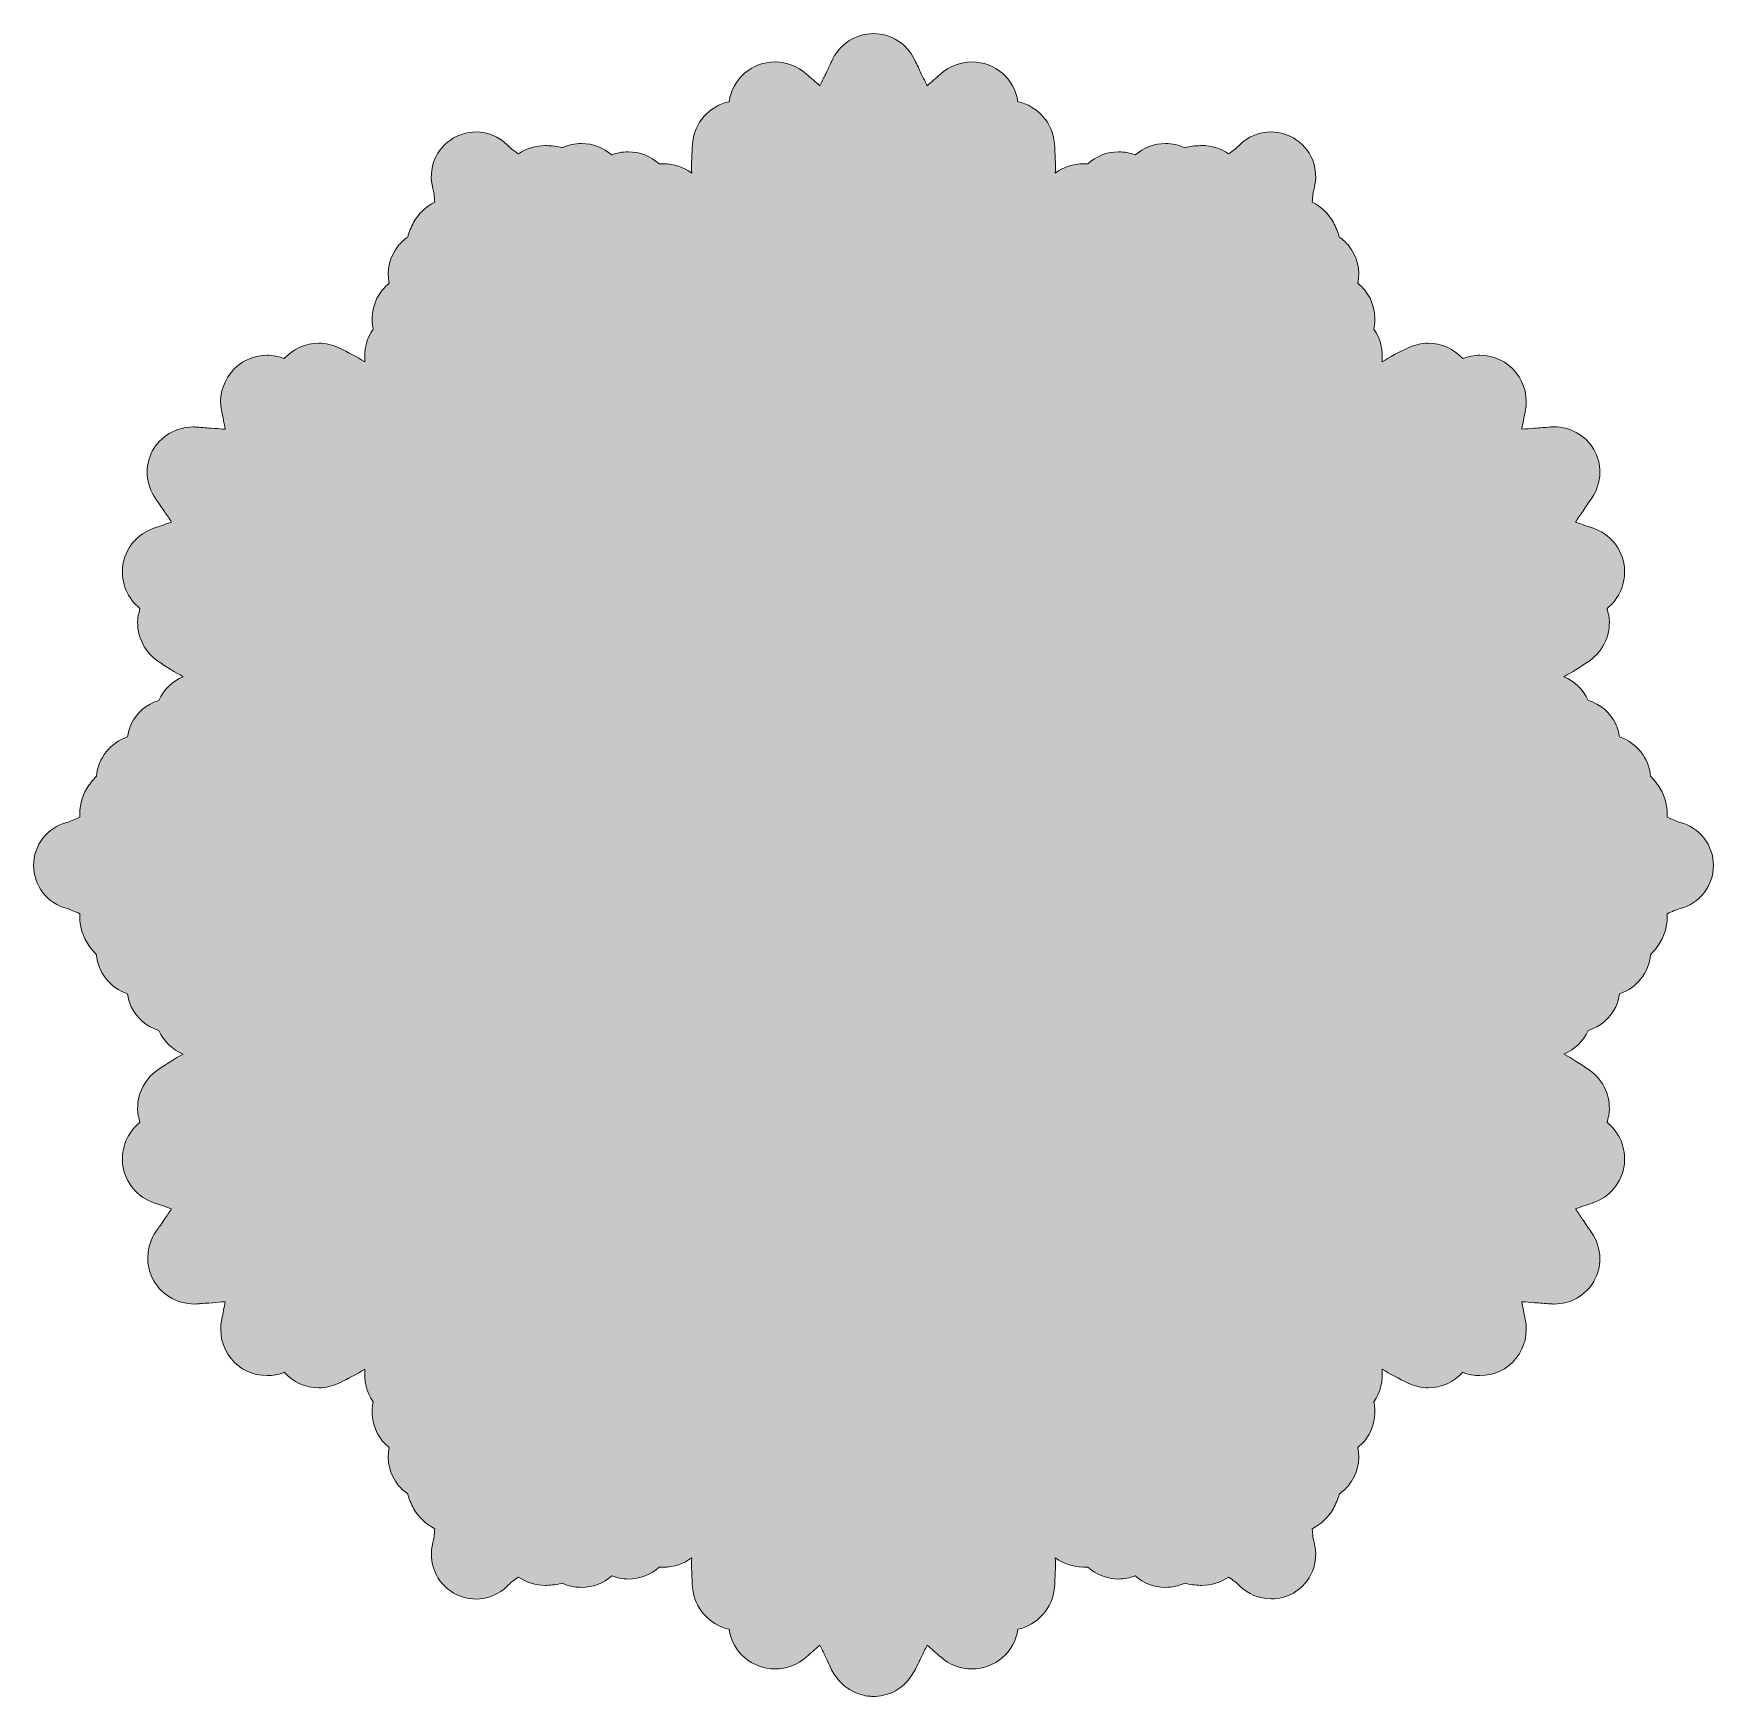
# Model space of a CAD drawing. Header units: inches. Extents: x -4 to 3121, y -2839 to 0.
# Drawn here: x 1058 to 2068, y -1009 to -11 of the extents above; entities that cross this region are included whole.
import ezdxf

# ---------------------------------------------------------------- set-up
doc = ezdxf.new("R2010")
doc.units = ezdxf.units.IN
doc.header["$MEASUREMENT"] = 0
doc.layers.add('8', color=7, linetype='Continuous')

msp = doc.modelspace()

# ---------------------------------------------------------------- hatches: boundary and pattern name
at = {"layer": '8', "true_color": 0x086a00}
h = msp.add_hatch(color=96, dxfattribs=at)
h.dxf.hatch_style = 2
edge = h.paths.add_edge_path()
edge.add_spline(control_points=[(2067.6, -510.3), (2067.6, -522.4), (2059.4, -533.1), (2047.6, -536.2), (2045.5, -536.7), (2042.7, -537.9), (2039.8, -539.3), (2040.2, -545.3), (2038.8, -551.3), (2035.7, -556.4), (2034, -559.1), (2032.1, -561.6), (2029.8, -563.9), (2028.9, -574.7), (2021.7, -583.9), (2011.2, -587.4), (2010.8, -590.1), (2010.1, -592.7), (2008.9, -595.1), (2005.6, -602), (1999.6, -607.2), (1992.4, -609.5), (1989.4, -615.9), (1984.2, -620.9), (1977.8, -623.6), (1982.7, -626.3), (1987.7, -629.4), (1993, -633.1), (2001.9, -639.1), (2006.5, -649.9), (2004.7, -660.6), (2004.4, -661.9), (2004.1, -663.3), (2003.7, -664.6), (2011.2, -670.5), (2015.2, -680.1), (2014.1, -689.7), (2012.8, -700.5), (2005.3, -709.7), (1994.9, -713), (1994.9, -713), (1994.9, -713.1), (1994.9, -713.1), (1991.5, -714.1), (1988.1, -715.3), (1984.7, -716.6), (1986.2, -718.7), (1987.6, -720.8), (1989, -722.9), (1989, -722.9), (1989.2, -723.2), (1989.2, -723.2), (1991, -725.8), (1992.6, -728.3), (1994.4, -730.7), (1997.6, -735.3), (1999.3, -740.7), (1999.4, -746.3), (1999.4, -751.1), (1998.2, -755.8), (1995.8, -760), (1995.8, -760), (1995.7, -760.2), (1995.7, -760.2), (1993.3, -764.4), (1989.8, -767.8), (1985.6, -770.2), (1981.4, -772.5), (1976.7, -773.7), (1972, -773.7), (1971.2, -773.7), (1970.3, -773.7), (1969.6, -773.6), (1966.5, -773.4), (1963.3, -773.1), (1960.2, -772.9), (1957.7, -772.7), (1955.1, -772.5), (1952.5, -772.3), (1953.1, -775.9), (1953.8, -779.4), (1954.5, -782.8), (1954.6, -782.8), (1954.6, -782.9), (1954.6, -782.9), (1956.3, -791.3), (1954.3, -799.8), (1949, -806.4), (1943.7, -813), (1935.8, -816.7), (1927.3, -816.7), (1923.8, -816.7), (1920.3, -816.1), (1917, -814.7), (1911.7, -820.6), (1904.2, -824), (1896.3, -824), (1892.2, -824), (1888, -823), (1884.3, -821.3), (1878.5, -818.5), (1873.3, -815.7), (1868.5, -812.8), (1869.3, -819.7), (1867.6, -826.7), (1863.6, -832.4), (1865, -838.6), (1864.2, -845.2), (1861.3, -850.9), (1859.5, -854.4), (1857, -857.5), (1853.9, -859.9), (1855.6, -867.9), (1853.6, -876.1), (1848.5, -882.5), (1846.9, -884.5), (1845, -886.3), (1842.9, -887.8), (1842, -890.9), (1840.8, -893.8), (1839.3, -896.5), (1836.4, -901.8), (1831.9, -906.1), (1826.6, -908.7), (1826.8, -911.8), (1827.1, -915), (1827.7, -917), (1831, -928.7), (1825.9, -941.2), (1815.3, -947.3), (1811.3, -949.6), (1806.6, -950.8), (1801.9, -950.8), (1794.7, -950.8), (1787.9, -948), (1782.9, -942.9), (1781.4, -941.4), (1778.9, -939.5), (1776.3, -937.7), (1771.5, -941), (1766, -942.7), (1760.2, -942.7), (1759.9, -942.7), (1759.6, -942.7), (1759.4, -942.7), (1756.2, -942.6), (1753.1, -942.2), (1750, -941.4), (1746.4, -943), (1742.4, -943.9), (1738.4, -943.9), (1731.7, -943.9), (1725.3, -941.5), (1720.3, -937), (1717.1, -938.3), (1713.7, -938.9), (1710.3, -938.9), (1703.3, -938.9), (1696.8, -936.3), (1691.7, -931.7), (1684.7, -932.3), (1677.7, -930.2), (1672.2, -926.1), (1672.4, -931.7), (1672.2, -937.7), (1671.7, -944.1), (1670.7, -956.5), (1661.5, -966.5), (1649.7, -969.1), (1647.8, -982.7), (1636.2, -992.9), (1622.1, -992.9), (1615.2, -992.9), (1608.5, -990.4), (1603.4, -985.7), (1603.4, -985.7), (1603.3, -985.6), (1603.3, -985.6), (1600.7, -983.3), (1598, -981), (1595.2, -978.6), (1594.1, -981), (1592.9, -983.4), (1591.8, -985.7), (1591.8, -985.7), (1591.1, -987), (1591.1, -987), (1590.7, -988), (1590.2, -989), (1589.6, -990), (1582.4, -1006.9), (1569.9, -1009.4), (1563, -1009.4), (1562.2, -1009.4), (1561.3, -1009.4), (1560.5, -1009.3), (1555.4, -1008.8), (1543, -1006), (1536.5, -990.7), (1536.2, -990), (1536, -989.5), (1535.7, -988.9), (1535.7, -988.9), (1535.6, -988.6), (1535.6, -988.6), (1535.5, -988.3), (1535.3, -988), (1535.2, -987.7), (1535.2, -987.7), (1534.2, -985.6), (1534.2, -985.6), (1533.2, -983.5), (1532.2, -981.5), (1531.2, -979.5), (1531.1, -979.2), (1531, -978.9), (1530.8, -978.6), (1528, -981), (1525.3, -983.3), (1522.8, -985.6), (1522.8, -985.6), (1522.6, -985.8), (1522.6, -985.8), (1517.5, -990.4), (1510.8, -992.9), (1503.9, -992.9), (1489.8, -992.9), (1478.2, -982.7), (1476.3, -969.1), (1464.5, -966.5), (1455.3, -956.4), (1454.3, -944), (1453.8, -937.6), (1453.6, -931.7), (1453.8, -926.1), (1449, -929.7), (1443, -931.8), (1436.8, -931.8), (1436, -931.8), (1435.1, -931.7), (1434.3, -931.7), (1429.3, -936.3), (1422.7, -938.9), (1415.7, -938.9), (1412.3, -938.9), (1408.9, -938.3), (1405.7, -937), (1400.7, -941.5), (1394.3, -943.9), (1387.6, -943.9), (1383.6, -943.9), (1379.6, -943.1), (1376, -941.4), (1372.9, -942.2), (1369.8, -942.6), (1366.6, -942.7), (1366.4, -942.7), (1366.1, -942.7), (1365.8, -942.7), (1360, -942.7), (1354.5, -941), (1349.7, -937.7), (1347.1, -939.5), (1344.6, -941.4), (1343.2, -942.9), (1338.1, -948), (1331.3, -950.9), (1324.1, -950.9), (1319.4, -950.9), (1314.8, -949.6), (1310.7, -947.3), (1300.2, -941.2), (1295.1, -928.7), (1298.3, -917), (1298.9, -915), (1299.2, -911.9), (1299.4, -908.7), (1294.1, -906.1), (1289.6, -901.8), (1286.7, -896.5), (1285.2, -893.8), (1284, -890.9), (1283.2, -887.8), (1281, -886.3), (1279.1, -884.5), (1277.5, -882.5), (1272.4, -876.1), (1270.4, -867.9), (1272.1, -859.9), (1269, -857.5), (1266.5, -854.4), (1264.7, -850.9), (1261.8, -845.2), (1261, -838.6), (1262.4, -832.4), (1258.4, -826.7), (1256.7, -819.7), (1257.5, -812.8), (1252.7, -815.7), (1247.5, -818.5), (1241.7, -821.3), (1238, -823.1), (1233.9, -824), (1229.7, -824), (1221.8, -824), (1214.3, -820.6), (1209, -814.7), (1205.7, -816.1), (1202.2, -816.7), (1198.7, -816.7), (1190.2, -816.7), (1182.3, -813), (1177, -806.4), (1171.7, -799.8), (1169.7, -791.3), (1171.4, -783.1), (1171.4, -783), (1171.5, -782.8), (1171.5, -782.7), (1172.2, -779.3), (1172.9, -775.9), (1173.5, -772.3), (1173.4, -772.3), (1173.4, -772.3), (1173.3, -772.3), (1170.9, -772.5), (1168.5, -772.7), (1166, -772.9), (1166, -772.9), (1163.7, -773.1), (1163.7, -773.1), (1162.4, -773.1), (1161.2, -773.2), (1159.9, -773.3), (1158.8, -773.5), (1157.1, -773.7), (1155.1, -773.7), (1144.1, -773.7), (1134.4, -767.7), (1129.7, -758), (1125.9, -750.2), (1126.1, -740.9), (1130.1, -733.1), (1131.7, -729.9), (1133.6, -727.7), (1134.6, -726.5), (1135.2, -725.6), (1136.9, -723), (1136.9, -723), (1138.4, -720.9), (1139.9, -718.7), (1141.3, -716.6), (1137.9, -715.3), (1134.5, -714.1), (1131.2, -713.1), (1131.2, -713.1), (1131.1, -713.1), (1131.1, -713.1), (1120.7, -709.7), (1113.2, -700.5), (1111.9, -689.7), (1110.8, -680.1), (1114.8, -670.5), (1122.3, -664.6), (1121.9, -663.3), (1121.6, -662), (1121.3, -660.6), (1119.5, -649.9), (1124.1, -639.1), (1133.1, -633), (1138.3, -629.4), (1143.3, -626.3), (1148.2, -623.6), (1141.8, -620.9), (1136.6, -615.9), (1133.7, -609.5), (1126.4, -607.2), (1120.4, -602), (1117.1, -595.1), (1115.9, -592.7), (1115.2, -590.1), (1114.8, -587.4), (1104.3, -583.9), (1097.1, -574.7), (1096.2, -563.9), (1093.9, -561.6), (1092, -559.1), (1090.3, -556.4), (1087.2, -551.3), (1085.8, -545.3), (1086.2, -539.3), (1083.3, -538), (1080.5, -536.7), (1078.5, -536.2), (1066.7, -533.1), (1058.4, -522.5), (1058.4, -510.3), (1058.4, -498.1), (1066.6, -487.5), (1078.4, -484.4), (1080.5, -483.9), (1083.3, -482.6), (1086.2, -481.2), (1085.8, -475.3), (1087.2, -469.3), (1090.3, -464.1), (1092, -461.4), (1093.9, -458.9), (1096.2, -456.6), (1097.1, -445.8), (1104.3, -436.6), (1114.8, -433.1), (1115.2, -430.5), (1115.9, -427.9), (1117.1, -425.4), (1120.4, -418.5), (1126.4, -413.3), (1133.7, -411.1), (1136.6, -404.6), (1141.8, -399.6), (1148.2, -396.9), (1143.3, -394.2), (1138.3, -391.1), (1133, -387.5), (1124.1, -381.4), (1119.5, -370.6), (1121.3, -360), (1121.6, -358.6), (1121.9, -357.3), (1122.3, -355.9), (1114.8, -350), (1110.8, -340.5), (1111.9, -330.8), (1113.2, -320), (1120.7, -310.9), (1131.1, -307.5), (1131.1, -307.5), (1131.2, -307.5), (1131.2, -307.5), (1134.5, -306.4), (1137.9, -305.2), (1141.3, -304), (1139.9, -301.8), (1138.4, -299.7), (1137, -297.6), (1137, -297.6), (1136.9, -297.5), (1136.9, -297.5), (1135.1, -294.9), (1133.4, -292.4), (1131.6, -289.8), (1125.7, -281.4), (1125, -270.5), (1129.7, -261.5), (1134.4, -252.5), (1143.9, -246.9), (1154.3, -246.9), (1155.2, -246.9), (1156.1, -246.9), (1157.1, -247), (1158.2, -247.1), (1159.3, -247.2), (1160.4, -247.2), (1161.9, -247.4), (1163.4, -247.5), (1164.9, -247.6), (1164.9, -247.6), (1167.3, -247.8), (1167.3, -247.8), (1169.4, -247.9), (1171.4, -248.1), (1173.5, -248.2), (1172.9, -244.6), (1172.2, -241.1), (1171.5, -237.8), (1171.5, -237.8), (1171.5, -237.8), (1171.5, -237.8), (1171.5, -237.7), (1171.4, -237.7), (1171.4, -237.7), (1171.4, -237.6), (1171.4, -237.6), (1171.4, -237.6), (1169.6, -229.3), (1171.7, -220.8), (1177, -214.2), (1182.3, -207.6), (1190.2, -203.8), (1198.7, -203.8), (1202.2, -203.8), (1205.7, -204.5), (1209, -205.8), (1214.3, -200), (1221.8, -196.6), (1229.7, -196.6), (1233.9, -196.6), (1238, -197.5), (1241.8, -199.3), (1247.5, -202.1), (1252.7, -204.9), (1257.5, -207.8), (1256.7, -200.9), (1258.4, -193.8), (1262.4, -188.1), (1261, -182), (1261.8, -175.4), (1264.7, -169.6), (1266.5, -166.1), (1269, -163.1), (1272.1, -160.6), (1270.4, -152.7), (1272.4, -144.5), (1277.5, -138.1), (1279.1, -136), (1281, -134.3), (1283.2, -132.8), (1284, -129.7), (1285.2, -126.8), (1286.7, -124), (1289.6, -118.7), (1294.1, -114.5), (1299.4, -111.9), (1299.2, -108.7), (1298.9, -105.6), (1298.3, -103.6), (1295, -91.8), (1300.1, -79.4), (1310.7, -73.3), (1314.8, -70.9), (1319.4, -69.7), (1324.1, -69.7), (1331.3, -69.7), (1338.1, -72.5), (1343.1, -77.7), (1344.6, -79.2), (1347.1, -81), (1349.7, -82.8), (1354.5, -79.6), (1360, -77.9), (1365.8, -77.9), (1366.1, -77.9), (1366.4, -77.9), (1366.6, -77.9), (1369.8, -77.9), (1372.9, -78.4), (1376, -79.2), (1379.6, -77.5), (1383.6, -76.6), (1387.6, -76.6), (1394.3, -76.6), (1400.7, -79.1), (1405.7, -83.5), (1408.9, -82.3), (1412.3, -81.6), (1415.7, -81.6), (1422.7, -81.6), (1429.2, -84.2), (1434.3, -88.9), (1435.1, -88.8), (1436, -88.8), (1436.8, -88.8), (1443, -88.8), (1449, -90.8), (1453.8, -94.4), (1453.6, -88.8), (1453.8, -82.9), (1454.3, -76.5), (1455.2, -64.1), (1464.5, -54), (1476.3, -51.5), (1478.2, -37.9), (1489.8, -27.6), (1503.9, -27.6), (1510.8, -27.6), (1517.5, -30.2), (1522.6, -34.8), (1522.6, -34.8), (1522.8, -34.9), (1522.8, -34.9), (1525.3, -37.3), (1528, -39.6), (1530.8, -41.9), (1531.5, -40.4), (1532.3, -38.9), (1533, -37.4), (1533, -37.4), (1535.4, -32.4), (1536, -31.1), (1536.4, -30.3), (1537.4, -28.1), (1537.7, -27.6), (1540, -22.3), (1543.6, -18), (1548.2, -15), (1552.7, -12.1), (1557.8, -10.6), (1563, -10.6), (1573.7, -10.6), (1583.2, -16.7), (1587.8, -26.5), (1589.1, -29.2), (1590.4, -32), (1591.7, -34.7), (1591.7, -34.7), (1591.9, -35.1), (1591.9, -35.1), (1593, -37.3), (1594.1, -39.6), (1595.2, -41.9), (1598, -39.6), (1600.7, -37.3), (1603.2, -34.9), (1603.2, -34.9), (1603.3, -34.9), (1603.3, -34.9), (1608.5, -30.2), (1615.2, -27.6), (1622.1, -27.6), (1636.2, -27.6), (1647.8, -37.9), (1649.7, -51.5), (1661.5, -54), (1670.8, -64.1), (1671.7, -76.6), (1672.2, -82.9), (1672.4, -88.8), (1672.2, -94.4), (1677, -90.8), (1683, -88.8), (1689.2, -88.8), (1690, -88.8), (1690.9, -88.8), (1691.7, -88.9), (1696.7, -84.2), (1703.3, -81.6), (1710.3, -81.6), (1713.7, -81.6), (1717.1, -82.3), (1720.3, -83.5), (1725.3, -79.1), (1731.7, -76.6), (1738.4, -76.6), (1742.4, -76.6), (1746.4, -77.5), (1750, -79.2), (1753.1, -78.4), (1756.2, -77.9), (1759.4, -77.9), (1759.6, -77.9), (1759.9, -77.8), (1760.2, -77.8), (1766, -77.8), (1771.5, -79.6), (1776.3, -82.8), (1778.9, -81), (1781.4, -79.2), (1782.8, -77.7), (1787.9, -72.5), (1794.7, -69.7), (1801.9, -69.7), (1806.6, -69.7), (1811.2, -70.9), (1815.3, -73.3), (1825.9, -79.4), (1831, -91.8), (1827.7, -103.6), (1827.1, -105.6), (1826.8, -108.7), (1826.6, -111.9), (1831.9, -114.5), (1836.4, -118.7), (1839.3, -124), (1840.8, -126.8), (1842, -129.7), (1842.8, -132.8), (1845, -134.3), (1846.9, -136), (1848.5, -138.1), (1853.6, -144.5), (1855.6, -152.6), (1853.9, -160.6), (1857, -163.1), (1859.5, -166.1), (1861.3, -169.6), (1864.2, -175.4), (1865, -182), (1863.6, -188.1), (1867.6, -193.8), (1869.3, -200.9), (1868.5, -207.8), (1873.3, -204.8), (1878.5, -202), (1884.3, -199.3), (1888, -197.5), (1892.1, -196.6), (1896.3, -196.6), (1904.2, -196.6), (1911.7, -200), (1917, -205.8), (1920.3, -204.5), (1923.8, -203.8), (1927.3, -203.8), (1935.8, -203.8), (1943.7, -207.6), (1949, -214.2), (1954.3, -220.8), (1956.3, -229.3), (1954.6, -237.6), (1954.6, -237.6), (1954.5, -237.8), (1954.5, -237.8), (1953.8, -241.2), (1953.1, -244.6), (1952.5, -248.2), (1955.1, -248), (1957.7, -247.8), (1960.2, -247.7), (1963.3, -247.4), (1966.5, -247.2), (1969.6, -246.9), (1970.3, -246.9), (1971.2, -246.8), (1972, -246.8), (1976.7, -246.8), (1981.4, -248), (1985.6, -250.4), (1989.8, -252.7), (1993.3, -256.2), (1995.7, -260.4), (1998.2, -264.6), (1999.4, -269.4), (1999.4, -274.3), (1999.3, -279.9), (1997.6, -285.2), (1994.4, -289.8), (1992.6, -292.4), (1990.8, -295), (1989.1, -297.6), (1987.6, -299.7), (1986.2, -301.8), (1984.7, -304), (1988.1, -305.2), (1991.5, -306.4), (1994.8, -307.4), (1994.8, -307.5), (1994.9, -307.5), (1994.9, -307.5), (1994.9, -307.5), (1994.9, -307.5), (1994.9, -307.5), (2005.3, -310.8), (2012.8, -320), (2014.1, -330.8), (2015.2, -340.5), (2011.2, -350), (2003.7, -355.9), (2004.1, -357.2), (2004.4, -358.6), (2004.7, -360), (2006.5, -370.6), (2001.9, -381.5), (1992.9, -387.5), (1987.7, -391.1), (1982.7, -394.2), (1977.8, -396.9), (1984.2, -399.6), (1989.4, -404.6), (1992.3, -411.1), (1999.6, -413.3), (2005.6, -418.5), (2008.9, -425.4), (2010.1, -427.9), (2010.8, -430.5), (2011.2, -433.1), (2021.7, -436.6), (2028.9, -445.8), (2029.8, -456.6), (2032.1, -458.9), (2034, -461.4), (2035.7, -464.1), (2038.8, -469.3), (2040.2, -475.3), (2039.8, -481.2), (2042.7, -482.6), (2045.5, -483.9), (2047.6, -484.4), (2059.4, -487.4), (2067.6, -498.1), (2067.6, -510.3)], knot_values=[0, 0, 0, 0, 1, 1, 1, 2, 2, 2, 3, 3, 3, 4, 4, 4, 5, 5, 5, 6, 6, 6, 7, 7, 7, 8, 8, 8, 9, 9, 9, 10, 10, 10, 11, 11, 11, 12, 12, 12, 13, 13, 13, 14, 14, 14, 15, 15, 15, 16, 16, 16, 17, 17, 17, 18, 18, 18, 19, 19, 19, 20, 20, 20, 21, 21, 21, 22, 22, 22, 23, 23, 23, 24, 24, 24, 25, 25, 25, 26, 26, 26, 27, 27, 27, 28, 28, 28, 29, 29, 29, 30, 30, 30, 31, 31, 31, 32, 32, 32, 33, 33, 33, 34, 34, 34, 35, 35, 35, 36, 36, 36, 37, 37, 37, 38, 38, 38, 39, 39, 39, 40, 40, 40, 41, 41, 41, 42, 42, 42, 43, 43, 43, 44, 44, 44, 45, 45, 45, 46, 46, 46, 47, 47, 47, 48, 48, 48, 49, 49, 49, 50, 50, 50, 51, 51, 51, 52, 52, 52, 53, 53, 53, 54, 54, 54, 55, 55, 55, 56, 56, 56, 57, 57, 57, 58, 58, 58, 59, 59, 59, 60, 60, 60, 61, 61, 61, 62, 62, 62, 63, 63, 63, 64, 64, 64, 65, 65, 65, 66, 66, 66, 67, 67, 67, 68, 68, 68, 69, 69, 69, 70, 70, 70, 71, 71, 71, 72, 72, 72, 73, 73, 73, 74, 74, 74, 75, 75, 75, 76, 76, 76, 77, 77, 77, 78, 78, 78, 79, 79, 79, 80, 80, 80, 81, 81, 81, 82, 82, 82, 83, 83, 83, 84, 84, 84, 85, 85, 85, 86, 86, 86, 87, 87, 87, 88, 88, 88, 89, 89, 89, 90, 90, 90, 91, 91, 91, 92, 92, 92, 93, 93, 93, 94, 94, 94, 95, 95, 95, 96, 96, 96, 97, 97, 97, 98, 98, 98, 99, 99, 99, 100, 100, 100, 101, 101, 101, 102, 102, 102, 103, 103, 103, 104, 104, 104, 105, 105, 105, 106, 106, 106, 107, 107, 107, 108, 108, 108, 109, 109, 109, 110, 110, 110, 111, 111, 111, 112, 112, 112, 113, 113, 113, 114, 114, 114, 115, 115, 115, 116, 116, 116, 117, 117, 117, 118, 118, 118, 119, 119, 119, 120, 120, 120, 121, 121, 121, 122, 122, 122, 123, 123, 123, 124, 124, 124, 125, 125, 125, 126, 126, 126, 127, 127, 127, 128, 128, 128, 129, 129, 129, 130, 130, 130, 131, 131, 131, 132, 132, 132, 133, 133, 133, 134, 134, 134, 135, 135, 135, 136, 136, 136, 137, 137, 137, 138, 138, 138, 139, 139, 139, 140, 140, 140, 141, 141, 141, 142, 142, 142, 143, 143, 143, 144, 144, 144, 145, 145, 145, 146, 146, 146, 147, 147, 147, 148, 148, 148, 149, 149, 149, 150, 150, 150, 151, 151, 151, 152, 152, 152, 153, 153, 153, 154, 154, 154, 155, 155, 155, 156, 156, 156, 157, 157, 157, 158, 158, 158, 159, 159, 159, 160, 160, 160, 161, 161, 161, 162, 162, 162, 163, 163, 163, 164, 164, 164, 165, 165, 165, 166, 166, 166, 167, 167, 167, 168, 168, 168, 169, 169, 169, 170, 170, 170, 171, 171, 171, 172, 172, 172, 173, 173, 173, 174, 174, 174, 175, 175, 175, 176, 176, 176, 177, 177, 177, 178, 178, 178, 179, 179, 179, 180, 180, 180, 181, 181, 181, 182, 182, 182, 183, 183, 183, 184, 184, 184, 185, 185, 185, 186, 186, 186, 187, 187, 187, 188, 188, 188, 189, 189, 189, 190, 190, 190, 191, 191, 191, 192, 192, 192, 193, 193, 193, 194, 194, 194, 195, 195, 195, 196, 196, 196, 197, 197, 197, 198, 198, 198, 199, 199, 199, 200, 200, 200, 201, 201, 201, 202, 202, 202, 203, 203, 203, 204, 204, 204, 205, 205, 205, 206, 206, 206, 207, 207, 207, 208, 208, 208, 209, 209, 209, 210, 210, 210, 211, 211, 211, 212, 212, 212, 213, 213, 213, 214, 214, 214, 215, 215, 215, 216, 216, 216, 217, 217, 217, 218, 218, 218, 219, 219, 219, 220, 220, 220, 221, 221, 221, 222, 222, 222, 223, 223, 223, 224, 224, 224, 225, 225, 225, 226, 226, 226, 227, 227, 227, 228, 228, 228, 229, 229, 229, 230, 230, 230, 231, 231, 231, 232, 232, 232, 233, 233, 233, 234, 234, 234, 235, 235, 235, 236, 236, 236, 237, 237, 237, 238, 238, 238, 239, 239, 239, 240, 240, 240, 241, 241, 241, 242, 242, 242, 243, 243, 243, 244, 244, 244, 245, 245, 245, 246, 246, 246, 247, 247, 247, 248, 248, 248, 249, 249, 249, 250, 250, 250, 251, 251, 251, 252, 252, 252, 253, 253, 253, 254, 254, 254, 255, 255, 255, 256, 256, 256, 257, 257, 257, 258, 258, 258, 259, 259, 259, 260, 260, 260, 261, 261, 261, 262, 262, 262, 263, 263, 263, 263], degree=3, periodic=1)

# ---------------------------------------------------------------- linework, layer by layer
at = {"layer": '8', "lineweight": 0}
msp.add_open_spline([(2067.6, -510.3), (2067.6, -522.4), (2059.4, -533.1), (2047.6, -536.2), (2045.5, -536.7), (2042.7, -537.9), (2039.8, -539.3), (2040.2, -545.3), (2038.8, -551.3), (2035.7, -556.4), (2034, -559.1), (2032.1, -561.6), (2029.8, -563.9), (2028.9, -574.7), (2021.7, -583.9), (2011.2, -587.4), (2010.8, -590.1), (2010.1, -592.7), (2008.9, -595.1), (2005.6, -602), (1999.6, -607.2), (1992.4, -609.5), (1989.4, -615.9), (1984.2, -620.9), (1977.8, -623.6), (1982.7, -626.3), (1987.7, -629.4), (1993, -633.1), (2001.9, -639.1), (2006.5, -649.9), (2004.7, -660.6), (2004.4, -661.9), (2004.1, -663.3), (2003.7, -664.6), (2011.2, -670.5), (2015.2, -680.1), (2014.1, -689.7), (2012.8, -700.5), (2005.3, -709.7), (1994.9, -713), (1994.9, -713), (1994.9, -713.1), (1994.9, -713.1), (1991.5, -714.1), (1988.1, -715.3), (1984.7, -716.6), (1986.2, -718.7), (1987.6, -720.8), (1989, -722.9), (1989, -722.9), (1989.2, -723.2), (1989.2, -723.2), (1991, -725.8), (1992.6, -728.3), (1994.4, -730.7), (1997.6, -735.3), (1999.3, -740.7), (1999.4, -746.3), (1999.4, -751.1), (1998.2, -755.8), (1995.8, -760), (1995.8, -760), (1995.7, -760.2), (1995.7, -760.2), (1993.3, -764.4), (1989.8, -767.8), (1985.6, -770.2), (1981.4, -772.5), (1976.7, -773.7), (1972, -773.7), (1971.2, -773.7), (1970.3, -773.7), (1969.6, -773.6), (1966.5, -773.4), (1963.3, -773.1), (1960.2, -772.9), (1957.7, -772.7), (1955.1, -772.5), (1952.5, -772.3), (1953.1, -775.9), (1953.8, -779.4), (1954.5, -782.8), (1954.6, -782.8), (1954.6, -782.9), (1954.6, -782.9), (1956.3, -791.3), (1954.3, -799.8), (1949, -806.4), (1943.7, -813), (1935.8, -816.7), (1927.3, -816.7), (1923.8, -816.7), (1920.3, -816.1), (1917, -814.7), (1911.7, -820.6), (1904.2, -824), (1896.3, -824), (1892.2, -824), (1888, -823), (1884.3, -821.3), (1878.5, -818.5), (1873.3, -815.7), (1868.5, -812.8), (1869.3, -819.7), (1867.6, -826.7), (1863.6, -832.4), (1865, -838.6), (1864.2, -845.2), (1861.3, -850.9), (1859.5, -854.4), (1857, -857.5), (1853.9, -859.9), (1855.6, -867.9), (1853.6, -876.1), (1848.5, -882.5), (1846.9, -884.5), (1845, -886.3), (1842.9, -887.8), (1842, -890.9), (1840.8, -893.8), (1839.3, -896.5), (1836.4, -901.8), (1831.9, -906.1), (1826.6, -908.7), (1826.8, -911.8), (1827.1, -915), (1827.7, -917), (1831, -928.7), (1825.9, -941.2), (1815.3, -947.3), (1811.3, -949.6), (1806.6, -950.8), (1801.9, -950.8), (1794.7, -950.8), (1787.9, -948), (1782.9, -942.9), (1781.4, -941.4), (1778.9, -939.5), (1776.3, -937.7), (1771.5, -941), (1766, -942.7), (1760.2, -942.7), (1759.9, -942.7), (1759.6, -942.7), (1759.4, -942.7), (1756.2, -942.6), (1753.1, -942.2), (1750, -941.4), (1746.4, -943), (1742.4, -943.9), (1738.4, -943.9), (1731.7, -943.9), (1725.3, -941.5), (1720.3, -937), (1717.1, -938.3), (1713.7, -938.9), (1710.3, -938.9), (1703.3, -938.9), (1696.8, -936.3), (1691.7, -931.7), (1684.7, -932.3), (1677.7, -930.2), (1672.2, -926.1), (1672.4, -931.7), (1672.2, -937.7), (1671.7, -944.1), (1670.7, -956.5), (1661.5, -966.5), (1649.7, -969.1), (1647.8, -982.7), (1636.2, -992.9), (1622.1, -992.9), (1615.2, -992.9), (1608.5, -990.4), (1603.4, -985.7), (1603.4, -985.7), (1603.3, -985.6), (1603.3, -985.6), (1600.7, -983.3), (1598, -981), (1595.2, -978.6), (1594.1, -981), (1592.9, -983.4), (1591.8, -985.7), (1591.8, -985.7), (1591.1, -987), (1591.1, -987), (1590.7, -988), (1590.2, -989), (1589.6, -990), (1582.4, -1006.9), (1569.9, -1009.4), (1563, -1009.4), (1562.2, -1009.4), (1561.3, -1009.4), (1560.5, -1009.3), (1555.4, -1008.8), (1543, -1006), (1536.5, -990.7), (1536.2, -990), (1536, -989.5), (1535.7, -988.9), (1535.7, -988.9), (1535.6, -988.6), (1535.6, -988.6), (1535.5, -988.3), (1535.3, -988), (1535.2, -987.7), (1535.2, -987.7), (1534.2, -985.6), (1534.2, -985.6), (1533.2, -983.5), (1532.2, -981.5), (1531.2, -979.5), (1531.1, -979.2), (1531, -978.9), (1530.8, -978.6), (1528, -981), (1525.3, -983.3), (1522.8, -985.6), (1522.8, -985.6), (1522.6, -985.8), (1522.6, -985.8), (1517.5, -990.4), (1510.8, -992.9), (1503.9, -992.9), (1489.8, -992.9), (1478.2, -982.7), (1476.3, -969.1), (1464.5, -966.5), (1455.3, -956.4), (1454.3, -944), (1453.8, -937.6), (1453.6, -931.7), (1453.8, -926.1), (1449, -929.7), (1443, -931.8), (1436.8, -931.8), (1436, -931.8), (1435.1, -931.7), (1434.3, -931.7), (1429.3, -936.3), (1422.7, -938.9), (1415.7, -938.9), (1412.3, -938.9), (1408.9, -938.3), (1405.7, -937), (1400.7, -941.5), (1394.3, -943.9), (1387.6, -943.9), (1383.6, -943.9), (1379.6, -943.1), (1376, -941.4), (1372.9, -942.2), (1369.8, -942.6), (1366.6, -942.7), (1366.4, -942.7), (1366.1, -942.7), (1365.8, -942.7), (1360, -942.7), (1354.5, -941), (1349.7, -937.7), (1347.1, -939.5), (1344.6, -941.4), (1343.2, -942.9), (1338.1, -948), (1331.3, -950.9), (1324.1, -950.9), (1319.4, -950.9), (1314.8, -949.6), (1310.7, -947.3), (1300.2, -941.2), (1295.1, -928.7), (1298.3, -917), (1298.9, -915), (1299.2, -911.9), (1299.4, -908.7), (1294.1, -906.1), (1289.6, -901.8), (1286.7, -896.5), (1285.2, -893.8), (1284, -890.9), (1283.2, -887.8), (1281, -886.3), (1279.1, -884.5), (1277.5, -882.5), (1272.4, -876.1), (1270.4, -867.9), (1272.1, -859.9), (1269, -857.5), (1266.5, -854.4), (1264.7, -850.9), (1261.8, -845.2), (1261, -838.6), (1262.4, -832.4), (1258.4, -826.7), (1256.7, -819.7), (1257.5, -812.8), (1252.7, -815.7), (1247.5, -818.5), (1241.7, -821.3), (1238, -823.1), (1233.9, -824), (1229.7, -824), (1221.8, -824), (1214.3, -820.6), (1209, -814.7), (1205.7, -816.1), (1202.2, -816.7), (1198.7, -816.7), (1190.2, -816.7), (1182.3, -813), (1177, -806.4), (1171.7, -799.8), (1169.7, -791.3), (1171.4, -783.1), (1171.4, -783), (1171.5, -782.8), (1171.5, -782.7), (1172.2, -779.3), (1172.9, -775.9), (1173.5, -772.3), (1173.4, -772.3), (1173.4, -772.3), (1173.3, -772.3), (1170.9, -772.5), (1168.5, -772.7), (1166, -772.9), (1166, -772.9), (1163.7, -773.1), (1163.7, -773.1), (1162.4, -773.1), (1161.2, -773.2), (1159.9, -773.3), (1158.8, -773.5), (1157.1, -773.7), (1155.1, -773.7), (1144.1, -773.7), (1134.4, -767.7), (1129.7, -758), (1125.9, -750.2), (1126.1, -740.9), (1130.1, -733.1), (1131.7, -729.9), (1133.6, -727.7), (1134.6, -726.5), (1135.2, -725.6), (1136.9, -723), (1136.9, -723), (1138.4, -720.9), (1139.9, -718.7), (1141.3, -716.6), (1137.9, -715.3), (1134.5, -714.1), (1131.2, -713.1), (1131.2, -713.1), (1131.1, -713.1), (1131.1, -713.1), (1120.7, -709.7), (1113.2, -700.5), (1111.9, -689.7), (1110.8, -680.1), (1114.8, -670.5), (1122.3, -664.6), (1121.9, -663.3), (1121.6, -662), (1121.3, -660.6), (1119.5, -649.9), (1124.1, -639.1), (1133.1, -633), (1138.3, -629.4), (1143.3, -626.3), (1148.2, -623.6), (1141.8, -620.9), (1136.6, -615.9), (1133.7, -609.5), (1126.4, -607.2), (1120.4, -602), (1117.1, -595.1), (1115.9, -592.7), (1115.2, -590.1), (1114.8, -587.4), (1104.3, -583.9), (1097.1, -574.7), (1096.2, -563.9), (1093.9, -561.6), (1092, -559.1), (1090.3, -556.4), (1087.2, -551.3), (1085.8, -545.3), (1086.2, -539.3), (1083.3, -538), (1080.5, -536.7), (1078.5, -536.2), (1066.7, -533.1), (1058.4, -522.5), (1058.4, -510.3), (1058.4, -498.1), (1066.6, -487.5), (1078.4, -484.4), (1080.5, -483.9), (1083.3, -482.6), (1086.2, -481.2), (1085.8, -475.3), (1087.2, -469.3), (1090.3, -464.1), (1092, -461.4), (1093.9, -458.9), (1096.2, -456.6), (1097.1, -445.8), (1104.3, -436.6), (1114.8, -433.1), (1115.2, -430.5), (1115.9, -427.9), (1117.1, -425.4), (1120.4, -418.5), (1126.4, -413.3), (1133.7, -411.1), (1136.6, -404.6), (1141.8, -399.6), (1148.2, -396.9), (1143.3, -394.2), (1138.3, -391.1), (1133, -387.5), (1124.1, -381.4), (1119.5, -370.6), (1121.3, -360), (1121.6, -358.6), (1121.9, -357.3), (1122.3, -355.9), (1114.8, -350), (1110.8, -340.5), (1111.9, -330.8), (1113.2, -320), (1120.7, -310.9), (1131.1, -307.5), (1131.1, -307.5), (1131.2, -307.5), (1131.2, -307.5), (1134.5, -306.4), (1137.9, -305.2), (1141.3, -304), (1139.9, -301.8), (1138.4, -299.7), (1137, -297.6), (1137, -297.6), (1136.9, -297.5), (1136.9, -297.5), (1135.1, -294.9), (1133.4, -292.4), (1131.6, -289.8), (1125.7, -281.4), (1125, -270.5), (1129.7, -261.5), (1134.4, -252.5), (1143.9, -246.9), (1154.3, -246.9), (1155.2, -246.9), (1156.1, -246.9), (1157.1, -247), (1158.2, -247.1), (1159.3, -247.2), (1160.4, -247.2), (1161.9, -247.4), (1163.4, -247.5), (1164.9, -247.6), (1164.9, -247.6), (1167.3, -247.8), (1167.3, -247.8), (1169.4, -247.9), (1171.4, -248.1), (1173.5, -248.2), (1172.9, -244.6), (1172.2, -241.1), (1171.5, -237.8), (1171.5, -237.8), (1171.5, -237.8), (1171.5, -237.8), (1171.5, -237.7), (1171.4, -237.7), (1171.4, -237.7), (1171.4, -237.6), (1171.4, -237.6), (1171.4, -237.6), (1169.6, -229.3), (1171.7, -220.8), (1177, -214.2), (1182.3, -207.6), (1190.2, -203.8), (1198.7, -203.8), (1202.2, -203.8), (1205.7, -204.5), (1209, -205.8), (1214.3, -200), (1221.8, -196.6), (1229.7, -196.6), (1233.9, -196.6), (1238, -197.5), (1241.8, -199.3), (1247.5, -202.1), (1252.7, -204.9), (1257.5, -207.8), (1256.7, -200.9), (1258.4, -193.8), (1262.4, -188.1), (1261, -182), (1261.8, -175.4), (1264.7, -169.6), (1266.5, -166.1), (1269, -163.1), (1272.1, -160.6), (1270.4, -152.7), (1272.4, -144.5), (1277.5, -138.1), (1279.1, -136), (1281, -134.3), (1283.2, -132.8), (1284, -129.7), (1285.2, -126.8), (1286.7, -124), (1289.6, -118.7), (1294.1, -114.5), (1299.4, -111.9), (1299.2, -108.7), (1298.9, -105.6), (1298.3, -103.6), (1295, -91.8), (1300.1, -79.4), (1310.7, -73.3), (1314.8, -70.9), (1319.4, -69.7), (1324.1, -69.7), (1331.3, -69.7), (1338.1, -72.5), (1343.1, -77.7), (1344.6, -79.2), (1347.1, -81), (1349.7, -82.8), (1354.5, -79.6), (1360, -77.9), (1365.8, -77.9), (1366.1, -77.9), (1366.4, -77.9), (1366.6, -77.9), (1369.8, -77.9), (1372.9, -78.4), (1376, -79.2), (1379.6, -77.5), (1383.6, -76.6), (1387.6, -76.6), (1394.3, -76.6), (1400.7, -79.1), (1405.7, -83.5), (1408.9, -82.3), (1412.3, -81.6), (1415.7, -81.6), (1422.7, -81.6), (1429.2, -84.2), (1434.3, -88.9), (1435.1, -88.8), (1436, -88.8), (1436.8, -88.8), (1443, -88.8), (1449, -90.8), (1453.8, -94.4), (1453.6, -88.8), (1453.8, -82.9), (1454.3, -76.5), (1455.2, -64.1), (1464.5, -54), (1476.3, -51.5), (1478.2, -37.9), (1489.8, -27.6), (1503.9, -27.6), (1510.8, -27.6), (1517.5, -30.2), (1522.6, -34.8), (1522.6, -34.8), (1522.8, -34.9), (1522.8, -34.9), (1525.3, -37.3), (1528, -39.6), (1530.8, -41.9), (1531.5, -40.4), (1532.3, -38.9), (1533, -37.4), (1533, -37.4), (1535.4, -32.4), (1536, -31.1), (1536.4, -30.3), (1537.4, -28.1), (1537.7, -27.6), (1540, -22.3), (1543.6, -18), (1548.2, -15), (1552.7, -12.1), (1557.8, -10.6), (1563, -10.6), (1573.7, -10.6), (1583.2, -16.7), (1587.8, -26.5), (1589.1, -29.2), (1590.4, -32), (1591.7, -34.7), (1591.7, -34.7), (1591.9, -35.1), (1591.9, -35.1), (1593, -37.3), (1594.1, -39.6), (1595.2, -41.9), (1598, -39.6), (1600.7, -37.3), (1603.2, -34.9), (1603.2, -34.9), (1603.3, -34.9), (1603.3, -34.9), (1608.5, -30.2), (1615.2, -27.6), (1622.1, -27.6), (1636.2, -27.6), (1647.8, -37.9), (1649.7, -51.5), (1661.5, -54), (1670.8, -64.1), (1671.7, -76.6), (1672.2, -82.9), (1672.4, -88.8), (1672.2, -94.4), (1677, -90.8), (1683, -88.8), (1689.2, -88.8), (1690, -88.8), (1690.9, -88.8), (1691.7, -88.9), (1696.7, -84.2), (1703.3, -81.6), (1710.3, -81.6), (1713.7, -81.6), (1717.1, -82.3), (1720.3, -83.5), (1725.3, -79.1), (1731.7, -76.6), (1738.4, -76.6), (1742.4, -76.6), (1746.4, -77.5), (1750, -79.2), (1753.1, -78.4), (1756.2, -77.9), (1759.4, -77.9), (1759.6, -77.9), (1759.9, -77.8), (1760.2, -77.8), (1766, -77.8), (1771.5, -79.6), (1776.3, -82.8), (1778.9, -81), (1781.4, -79.2), (1782.8, -77.7), (1787.9, -72.5), (1794.7, -69.7), (1801.9, -69.7), (1806.6, -69.7), (1811.2, -70.9), (1815.3, -73.3), (1825.9, -79.4), (1831, -91.8), (1827.7, -103.6), (1827.1, -105.6), (1826.8, -108.7), (1826.6, -111.9), (1831.9, -114.5), (1836.4, -118.7), (1839.3, -124), (1840.8, -126.8), (1842, -129.7), (1842.8, -132.8), (1845, -134.3), (1846.9, -136), (1848.5, -138.1), (1853.6, -144.5), (1855.6, -152.6), (1853.9, -160.6), (1857, -163.1), (1859.5, -166.1), (1861.3, -169.6), (1864.2, -175.4), (1865, -182), (1863.6, -188.1), (1867.6, -193.8), (1869.3, -200.9), (1868.5, -207.8), (1873.3, -204.8), (1878.5, -202), (1884.3, -199.3), (1888, -197.5), (1892.1, -196.6), (1896.3, -196.6), (1904.2, -196.6), (1911.7, -200), (1917, -205.8), (1920.3, -204.5), (1923.8, -203.8), (1927.3, -203.8), (1935.8, -203.8), (1943.7, -207.6), (1949, -214.2), (1954.3, -220.8), (1956.3, -229.3), (1954.6, -237.6), (1954.6, -237.6), (1954.5, -237.8), (1954.5, -237.8), (1953.8, -241.2), (1953.1, -244.6), (1952.5, -248.2), (1955.1, -248), (1957.7, -247.8), (1960.2, -247.7), (1963.3, -247.4), (1966.5, -247.2), (1969.6, -246.9), (1970.3, -246.9), (1971.2, -246.8), (1972, -246.8), (1976.7, -246.8), (1981.4, -248), (1985.6, -250.4), (1989.8, -252.7), (1993.3, -256.2), (1995.7, -260.4), (1998.2, -264.6), (1999.4, -269.4), (1999.4, -274.3), (1999.3, -279.9), (1997.6, -285.2), (1994.4, -289.8), (1992.6, -292.4), (1990.8, -295), (1989.1, -297.6), (1987.6, -299.7), (1986.2, -301.8), (1984.7, -304), (1988.1, -305.2), (1991.5, -306.4), (1994.8, -307.4), (1994.8, -307.5), (1994.9, -307.5), (1994.9, -307.5), (1994.9, -307.5), (1994.9, -307.5), (1994.9, -307.5), (2005.3, -310.8), (2012.8, -320), (2014.1, -330.8), (2015.2, -340.5), (2011.2, -350), (2003.7, -355.9), (2004.1, -357.2), (2004.4, -358.6), (2004.7, -360), (2006.5, -370.6), (2001.9, -381.5), (1992.9, -387.5), (1987.7, -391.1), (1982.7, -394.2), (1977.8, -396.9), (1984.2, -399.6), (1989.4, -404.6), (1992.3, -411.1), (1999.6, -413.3), (2005.6, -418.5), (2008.9, -425.4), (2010.1, -427.9), (2010.8, -430.5), (2011.2, -433.1), (2021.7, -436.6), (2028.9, -445.8), (2029.8, -456.6), (2032.1, -458.9), (2034, -461.4), (2035.7, -464.1), (2038.8, -469.3), (2040.2, -475.3), (2039.8, -481.2), (2042.7, -482.6), (2045.5, -483.9), (2047.6, -484.4), (2059.4, -487.4), (2067.6, -498.1), (2067.6, -510.3)], degree=3, knots=[0, 0, 0, 0, 1, 1, 1, 2, 2, 2, 3, 3, 3, 4, 4, 4, 5, 5, 5, 6, 6, 6, 7, 7, 7, 8, 8, 8, 9, 9, 9, 10, 10, 10, 11, 11, 11, 12, 12, 12, 13, 13, 13, 14, 14, 14, 15, 15, 15, 16, 16, 16, 17, 17, 17, 18, 18, 18, 19, 19, 19, 20, 20, 20, 21, 21, 21, 22, 22, 22, 23, 23, 23, 24, 24, 24, 25, 25, 25, 26, 26, 26, 27, 27, 27, 28, 28, 28, 29, 29, 29, 30, 30, 30, 31, 31, 31, 32, 32, 32, 33, 33, 33, 34, 34, 34, 35, 35, 35, 36, 36, 36, 37, 37, 37, 38, 38, 38, 39, 39, 39, 40, 40, 40, 41, 41, 41, 42, 42, 42, 43, 43, 43, 44, 44, 44, 45, 45, 45, 46, 46, 46, 47, 47, 47, 48, 48, 48, 49, 49, 49, 50, 50, 50, 51, 51, 51, 52, 52, 52, 53, 53, 53, 54, 54, 54, 55, 55, 55, 56, 56, 56, 57, 57, 57, 58, 58, 58, 59, 59, 59, 60, 60, 60, 61, 61, 61, 62, 62, 62, 63, 63, 63, 64, 64, 64, 65, 65, 65, 66, 66, 66, 67, 67, 67, 68, 68, 68, 69, 69, 69, 70, 70, 70, 71, 71, 71, 72, 72, 72, 73, 73, 73, 74, 74, 74, 75, 75, 75, 76, 76, 76, 77, 77, 77, 78, 78, 78, 79, 79, 79, 80, 80, 80, 81, 81, 81, 82, 82, 82, 83, 83, 83, 84, 84, 84, 85, 85, 85, 86, 86, 86, 87, 87, 87, 88, 88, 88, 89, 89, 89, 90, 90, 90, 91, 91, 91, 92, 92, 92, 93, 93, 93, 94, 94, 94, 95, 95, 95, 96, 96, 96, 97, 97, 97, 98, 98, 98, 99, 99, 99, 100, 100, 100, 101, 101, 101, 102, 102, 102, 103, 103, 103, 104, 104, 104, 105, 105, 105, 106, 106, 106, 107, 107, 107, 108, 108, 108, 109, 109, 109, 110, 110, 110, 111, 111, 111, 112, 112, 112, 113, 113, 113, 114, 114, 114, 115, 115, 115, 116, 116, 116, 117, 117, 117, 118, 118, 118, 119, 119, 119, 120, 120, 120, 121, 121, 121, 122, 122, 122, 123, 123, 123, 124, 124, 124, 125, 125, 125, 126, 126, 126, 127, 127, 127, 128, 128, 128, 129, 129, 129, 130, 130, 130, 131, 131, 131, 132, 132, 132, 133, 133, 133, 134, 134, 134, 135, 135, 135, 136, 136, 136, 137, 137, 137, 138, 138, 138, 139, 139, 139, 140, 140, 140, 141, 141, 141, 142, 142, 142, 143, 143, 143, 144, 144, 144, 145, 145, 145, 146, 146, 146, 147, 147, 147, 148, 148, 148, 149, 149, 149, 150, 150, 150, 151, 151, 151, 152, 152, 152, 153, 153, 153, 154, 154, 154, 155, 155, 155, 156, 156, 156, 157, 157, 157, 158, 158, 158, 159, 159, 159, 160, 160, 160, 161, 161, 161, 162, 162, 162, 163, 163, 163, 164, 164, 164, 165, 165, 165, 166, 166, 166, 167, 167, 167, 168, 168, 168, 169, 169, 169, 170, 170, 170, 171, 171, 171, 172, 172, 172, 173, 173, 173, 174, 174, 174, 175, 175, 175, 176, 176, 176, 177, 177, 177, 178, 178, 178, 179, 179, 179, 180, 180, 180, 181, 181, 181, 182, 182, 182, 183, 183, 183, 184, 184, 184, 185, 185, 185, 186, 186, 186, 187, 187, 187, 188, 188, 188, 189, 189, 189, 190, 190, 190, 191, 191, 191, 192, 192, 192, 193, 193, 193, 194, 194, 194, 195, 195, 195, 196, 196, 196, 197, 197, 197, 198, 198, 198, 199, 199, 199, 200, 200, 200, 201, 201, 201, 202, 202, 202, 203, 203, 203, 204, 204, 204, 205, 205, 205, 206, 206, 206, 207, 207, 207, 208, 208, 208, 209, 209, 209, 210, 210, 210, 211, 211, 211, 212, 212, 212, 213, 213, 213, 214, 214, 214, 215, 215, 215, 216, 216, 216, 217, 217, 217, 218, 218, 218, 219, 219, 219, 220, 220, 220, 221, 221, 221, 222, 222, 222, 223, 223, 223, 224, 224, 224, 225, 225, 225, 226, 226, 226, 227, 227, 227, 228, 228, 228, 229, 229, 229, 230, 230, 230, 231, 231, 231, 232, 232, 232, 233, 233, 233, 234, 234, 234, 235, 235, 235, 236, 236, 236, 237, 237, 237, 238, 238, 238, 239, 239, 239, 240, 240, 240, 241, 241, 241, 242, 242, 242, 243, 243, 243, 244, 244, 244, 245, 245, 245, 246, 246, 246, 247, 247, 247, 248, 248, 248, 249, 249, 249, 250, 250, 250, 251, 251, 251, 252, 252, 252, 253, 253, 253, 254, 254, 254, 255, 255, 255, 256, 256, 256, 257, 257, 257, 258, 258, 258, 259, 259, 259, 260, 260, 260, 261, 261, 261, 262, 262, 262, 263, 263, 263, 263], dxfattribs=at)

doc.saveas('drawing.dxf')
